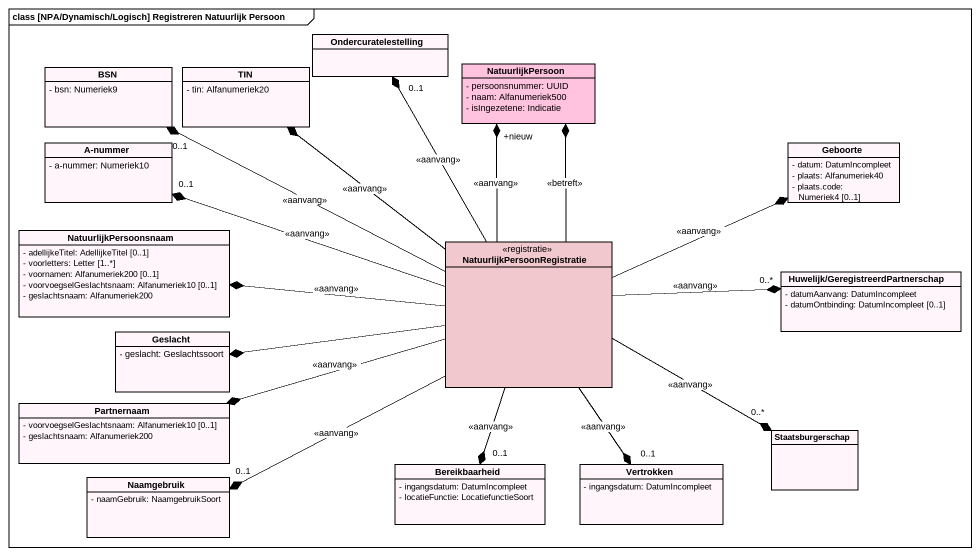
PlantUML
@startuml
mainframe class [NPA/Dynamisch/Logisch] Registreren Natuurlijk Persoon
hide circle
hide empty members
skinparam classAttributeIconSize 0
class Ondercuratelestelling #FFF5FA
class BSN #FFF5FA {
  - bsn: Numeriek9
}
class TIN #FFF5FA {
  - tin: Alfanumeriek20
}
class NatuurlijkPersoon #FFC3DF {
  - persoonsnummer: UUID
  - naam: Alfanumeriek500
  - isIngezetene: Indicatie
}
class "A-nummer" as A_nummer #FFF5FA {
  - a-nummer: Numeriek10
}
class Geboorte #FFF5FA {
  - datum: DatumIncompleet
  - plaats: Alfanumeriek40
  - plaats.code: Numeriek4 [0..1]
}
class NatuurlijkPersoonsnaam #FFF5FA {
  - adellijkeTitel: AdellijkeTitel [0..1]
  - voorletters: Letter [1..*]
  - voornamen: Alfanumeriek200 [0..1]
  - voorvoegselGeslachtsnaam: Alfanumeriek10 [0..1]
  - geslachtsnaam: Alfanumeriek200
}
class NatuurlijkPersoonRegistratie <<registratie>> #F0C8CD
class "Huwelijk/GeregistreerdPartnerschap" as Huwelijk #FFF5FA {
  - datumAanvang: DatumIncompleet
  - datumOntbinding: DatumIncompleet [0..1]
}
class Geslacht #FFF5FA {
  - geslacht: Geslachtssoort
}
class Partnernaam #FFF5FA {
  - voorvoegselGeslachtsnaam: Alfanumeriek10 [0..1]
  - geslachtsnaam: Alfanumeriek200
}
class Bereikbaarheid #FFF5FA {
  - ingangsdatum: DatumIncompleet
  - locatieFunctie: LocatiefunctieSoort
}
class Vertrokken #FFF5FA {
  - ingangsdatum: DatumIncompleet
}
class Staatsburgerschap #FFF5FA
class Naamgebruik #FFF5FA {
  - naamGebruik: NaamgebruikSoort
}
NatuurlijkPersoonRegistratie -up-* "0..1" Ondercuratelestelling : <<aanvang>>
NatuurlijkPersoonRegistratie -left-* "0..1" BSN : <<aanvang>>
NatuurlijkPersoonRegistratie -up-* TIN : <<aanvang>>
NatuurlijkPersoonRegistratie -up-* NatuurlijkPersoon : <<betreft>>
NatuurlijkPersoonRegistratie -up-* "+nieuw" NatuurlijkPersoon : <<aanvang>>
NatuurlijkPersoonRegistratie -left-* "0..1" A_nummer : <<aanvang>>
NatuurlijkPersoonRegistratie -right-* Geboorte : <<aanvang>>
NatuurlijkPersoonRegistratie -left-* NatuurlijkPersoonsnaam : <<aanvang>>
NatuurlijkPersoonRegistratie -right-* "0..*" Huwelijk : <<aanvang>>
NatuurlijkPersoonRegistratie -left-* Geslacht
NatuurlijkPersoonRegistratie -left-* Partnernaam : <<aanvang>>
NatuurlijkPersoonRegistratie --* "0..1" Bereikbaarheid : <<aanvang>>
NatuurlijkPersoonRegistratie --* "0..1" Vertrokken : <<aanvang>>
NatuurlijkPersoonRegistratie -right-* "0..*" Staatsburgerschap : <<aanvang>>
NatuurlijkPersoonRegistratie -left-* "0..1" Naamgebruik : <<aanvang>>
@enduml
